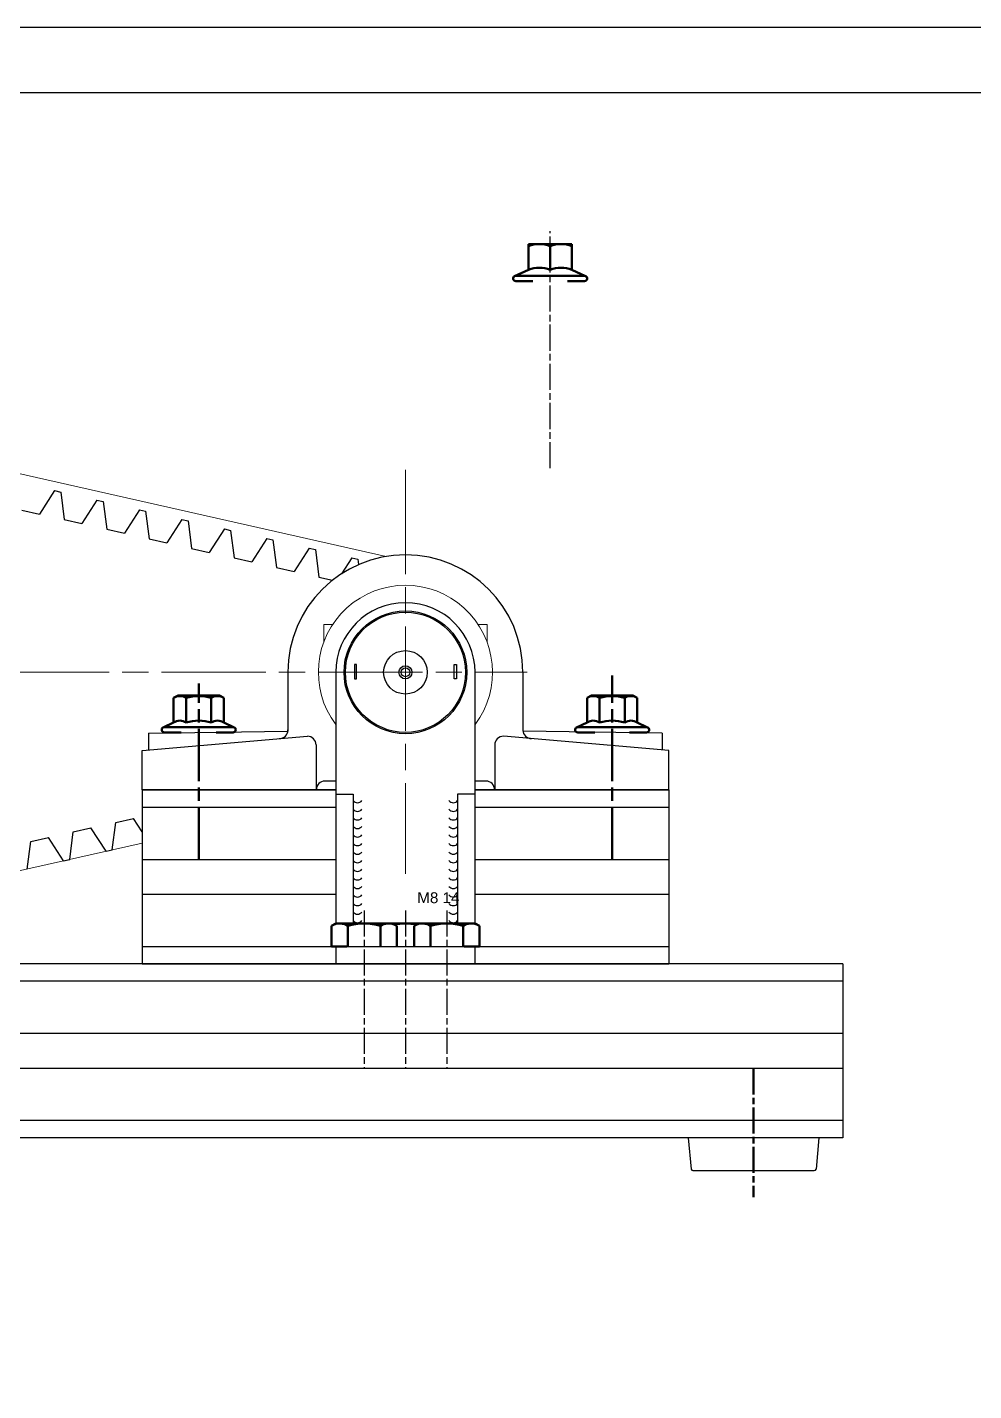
# Model space of a CAD drawing. Header units: millimetres. Extents: x 1269 to 5832, y 527 to 3540.
# Drawn here: x 2117.1 to 2334.6, y 1150.6 to 1463.9 of the extents above; entities that cross this region are included whole.
import ezdxf

# ---------------------------------------------------------------- set-up
doc = ezdxf.new("R2010")
doc.units = ezdxf.units.MM
for name, pattern in [('ACAD_ISO08W100', [36, 24, -3, 6, -3]), ('AM_ISO08W050', [18, 12, -1.5, 3, -1.5]), ('AM_ISO08W050x2', [9, 6, -0.75, 1.5, -0.75]), ('phl_thick', [0])]:
    doc.linetypes.add(name, pattern=pattern)
for name, color, linetype, lineweight in [('AM_0N', 7, 'Continuous', 50), ('AM_7', 7, 'AM_ISO08W050', 50), ('AM_7N', 4, 'AM_ISO08W050', 25)]:
    doc.layers.add(name, color=color, linetype=linetype, lineweight=lineweight)
doc.layers.add('Osie', color=7, linetype='ACAD_ISO08W100')
doc.layers.add('projection', color=7, linetype='Continuous')
doc.styles.get("Standard").update_dxf_attribs({"font": 'arial.ttf'})

msp = doc.modelspace()

# ---------------------------------------------------------------- linework, layer by layer
for p, q in [((1821.475, 1463.935), (3010.475, 1463.935)), ((2123.403, 1357.451), (2119.953, 1352.078)), ((2123.403, 1357.451), (2124.824, 1357.13)), ((2124.824, 1357.13), (2125.634, 1350.797)), ((2133.159, 1355.251), (2129.708, 1349.878)), ((2133.159, 1355.251), (2134.579, 1354.931)), ((2134.579, 1354.931), (2135.389, 1348.597)), ((2115.879, 1352.997), (2119.953, 1352.078)), ((2125.634, 1350.797), (2129.708, 1349.878)), ((2142.914, 1353.051), (2139.463, 1347.678)), ((2142.914, 1353.051), (2144.334, 1352.731)), ((2144.334, 1352.731), (2145.144, 1346.397)), ((2152.669, 1350.851), (2149.218, 1345.479)), ((2152.669, 1350.851), (2154.089, 1350.531)), ((2154.089, 1350.531), (2154.899, 1344.198)), ((2135.389, 1348.597), (2139.463, 1347.678)), ((2162.424, 1348.651), (2158.973, 1343.279)), ((2162.424, 1348.651), (2163.844, 1348.331)), ((2163.844, 1348.331), (2164.654, 1341.998)), ((2145.144, 1346.397), (2149.218, 1345.479)), ((2154.899, 1344.198), (2158.973, 1343.279)), ((2172.179, 1346.452), (2168.729, 1341.079)), ((2172.179, 1346.452), (2173.599, 1346.131)), ((2173.599, 1346.131), (2174.409, 1339.798)), ((2181.934, 1344.252), (2178.484, 1338.879)), ((2181.934, 1344.252), (2183.354, 1343.932)), ((2164.654, 1341.998), (2168.729, 1341.079)), ((2183.354, 1343.932), (2184.164, 1337.598)), ((2191.689, 1342.052), (2189.305, 1338.34)), ((2191.689, 1342.052), (2193.109, 1341.732)), ((2193.109, 1341.732), (2193.27, 1340.472)), ((2174.409, 1339.798), (2178.484, 1338.879)), ((2184.164, 1337.598), (2187.291, 1336.893)), ((2192.795, 1317.544, 66.5), (2192.295, 1317.54, 66.5)), ((2192.295, 1317.54, 66.5), (2192.332, 1314.223, 69.548)), ((2192.825, 1314.244, 66.5), (2192.795, 1317.544, 66.5)), ((2215.237, 1314.244, 66.5), (2215.267, 1317.544, 66.5)), ((2215.267, 1317.544, 66.5), (2215.767, 1317.54, 66.5)), ((2215.767, 1317.54, 66.5), (2215.73, 1314.223, 69.548)), ((2177.031, 1315.709), (2177.031, 1302.209)), ((2188.031, 1315.709), (2188.031, 1258.009)), ((2192.332, 1314.223, 69.548), (2192.825, 1314.244, 66.5)), ((2215.73, 1314.223, 69.548), (2215.237, 1314.244, 66.5)), ((2220.031, 1258.009), (2220.031, 1315.709)), ((2231.031, 1315.709), (2231.031, 1302.209)), ((2143.531, 1297.709), (2181.5, 1301.031)), ((2145.031, 1301.732), (2177.031, 1302.209)), ((2145.031, 1301.709), (2145.031, 1297.841)), ((2264.531, 1297.709), (2226.562, 1301.031)), ((2263.031, 1301.732), (2231.031, 1302.209)), ((2263.031, 1301.709), (2263.031, 1297.841)), ((2143.531, 1288.709), (2143.531, 1297.709)), ((2183.5, 1299.031), (2183.5, 1288.709)), ((2224.562, 1299.031), (2224.562, 1288.709)), ((2264.531, 1288.709), (2264.531, 1297.709)), ((2143.531, 1288.709), (2143.531, 1248.709)), ((2188.031, 1290.709), (2185.531, 1290.709)), ((2188.031, 1287.709), (2192.031, 1287.709)), ((2192.031, 1287.709), (2192.031, 1258.009)), ((2220.031, 1287.709), (2216.031, 1287.709)), ((2216.031, 1287.709), (2216.031, 1258.009)), ((2222.531, 1290.709), (2220.031, 1290.709)), ((2264.531, 1288.709), (2264.531, 1248.709)), ((2137.463, 1281.234), (2141.537, 1282.152)), ((2143.531, 1279.047), (2141.537, 1282.152)), ((2126.897, 1272.7), (2127.707, 1279.034)), ((2127.707, 1279.034), (2131.782, 1279.953)), ((2135.232, 1274.58), (2131.782, 1279.953)), ((2136.652, 1274.9), (2137.463, 1281.234)), ((2117.142, 1270.501), (2117.952, 1276.834)), ((2117.952, 1276.834), (2122.027, 1277.753)), ((2125.477, 1272.38), (2122.027, 1277.753)), ((2125.477, 1272.38), (2126.897, 1272.7)), ((2135.232, 1274.58), (2136.652, 1274.9)), ((2188.031, 1252.709), (2220.031, 1252.709)), ((2188.031, 1252.709), (2188.031, 1248.709)), ((2220.031, 1248.709), (2220.031, 1252.709)), ((2188.031, 1248.709), (2220.031, 1248.709)), ((2304.531, 1248.709), (2304.531, 1208.709)), ((2269.031, 1208.709), (2269.66, 1201.523)), ((2299.031, 1208.709), (2298.402, 1201.523)), ((2270.047, 1201.209), (2297.971, 1201.209))]:
    msp.add_line(p, q)
at = {"lineweight": 9}
for p, q in [((2047.223, 1376.68), (2199.579, 1342.34)), ((2093.981, 1265.278), (2143.531, 1276.446))]:
    msp.add_line(p, q, dxfattribs=at)
at = {"color": 7, "linetype": 'Continuous', "lineweight": 9}
for p, q in [((2187.374, 1326.709), (2185.281, 1326.709)), ((2185.281, 1326.709), (2185.281, 1322.536)), ((2222.781, 1326.709), (2220.722, 1326.729)), ((2222.781, 1326.709), (2222.8, 1322.618))]:
    msp.add_line(p, q, dxfattribs=at)
msp.add_lwpolyline([(1891.475, 1448.935), (2995.475, 1448.935), (2995.475, 637.935), (1891.475, 637.935)], close=True)
for radius in [14.1, 13.8, 5, 1.5, 1]:
    msp.add_circle((2204.031, 1315.709), radius)
for centre, radius, start, end in [((2204.031, 1315.709), 27, 0, 180), ((2204.031, 1315.709), 16, 0, 180), ((2175.031, 1302.465), 2, 270, 0), ((2181.5, 1299.031), 2, 0, 90), ((2226.562, 1299.031), 2, 90, 180), ((2233.031, 1302.465), 2, 180, 270), ((2185.531, 1288.709), 2, 90, 180), ((2222.531, 1288.709), 2, 0, 90), ((2270.069, 1201.632), 0.424, 194.91586, 273.01775), ((2297.993, 1201.632), 0.424, 266.98225, 345.08414)]:
    msp.add_arc(centre, radius, start, end)
msp.add_arc((2204.031, 1315.709), 20, 323.1301, 216.8699, dxfattribs=at)
at = {"color": 7, "linetype": 'Continuous'}
msp.add_arc((2204.031, 1315.709), 16, 0, 180, dxfattribs=at)
at = {"color": 0, "linetype": 'ByBlock', "lineweight": -2}
for centre in [(2193.031, 1286.977), (2215.031, 1286.977), (2193.031, 1285.007), (2193.031, 1283.037), (2215.031, 1285.007), (2215.031, 1283.037), (2193.031, 1281.067), (2193.031, 1279.098), (2215.031, 1281.067), (2215.031, 1279.098), (2193.031, 1277.128), (2215.031, 1277.128), (2193.031, 1275.158), (2193.031, 1273.189), (2215.031, 1275.158), (2215.031, 1273.189), (2193.031, 1271.219), (2215.031, 1271.219), (2193.031, 1269.249), (2193.031, 1267.28), (2215.031, 1269.249), (2215.031, 1267.28), (2193.031, 1265.31), (2215.031, 1265.31), (2193.031, 1263.34), (2193.031, 1261.37), (2215.031, 1263.34), (2215.031, 1261.37), (2193.031, 1259.401), (2215.031, 1259.401)]:
    msp.add_arc(centre, 1.251, 216.94291, 323.05709, dxfattribs=at)
at = {"layer": 'AM_0N'}
for p, q in [((2232.278, 1414.109), (2242.278, 1414.109)), ((2232.278, 1408.223), (2232.278, 1414.109)), ((2237.278, 1413.662), (2237.278, 1408.223)), ((2242.278, 1408.223), (2242.278, 1414.109)), ((2232.278, 1408.223), (2229.124, 1406.753)), ((2245.178, 1406.809), (2229.378, 1406.809)), ((2242.278, 1408.223), (2245.431, 1406.753)), ((2233.278, 1405.609), (2229.378, 1405.609)), ((2245.178, 1405.609), (2241.278, 1405.609)), ((2150.756, 1309.812), (2151.781, 1310.403)), ((2150.756, 1309.812), (2150.756, 1304.156)), ((2151.781, 1310.403), (2161.281, 1310.403)), ((2153.644, 1309.812), (2153.644, 1304.156)), ((2159.419, 1309.812), (2159.419, 1304.156)), ((2162.306, 1309.812), (2161.281, 1310.403)), ((2162.306, 1309.812), (2162.306, 1304.156)), ((2245.756, 1309.812), (2246.781, 1310.403)), ((2245.756, 1309.812), (2245.756, 1304.156)), ((2246.781, 1310.403), (2256.281, 1310.403)), ((2248.644, 1309.812), (2248.644, 1304.156)), ((2254.419, 1309.812), (2254.419, 1304.156)), ((2257.306, 1309.812), (2256.281, 1310.403)), ((2257.306, 1309.812), (2257.306, 1304.156)), ((2150.756, 1304.156), (2148.377, 1303.047)), ((2162.306, 1304.156), (2164.685, 1303.047)), ((2245.756, 1304.156), (2243.377, 1303.047)), ((2257.306, 1304.156), (2259.685, 1303.047)), ((2164.431, 1303.103), (2148.631, 1303.103)), ((2152.531, 1301.903), (2148.631, 1301.903)), ((2164.431, 1301.903), (2160.531, 1301.903)), ((2259.431, 1303.103), (2243.631, 1303.103)), ((2247.531, 1301.903), (2243.631, 1301.903)), ((2259.431, 1301.903), (2255.531, 1301.903)), ((2187.024, 1257.428), (2188.031, 1258.009)), ((2187.024, 1257.428), (2187.024, 1252.709)), ((2188.031, 1258.009), (2201.031, 1258.009)), ((2190.776, 1257.428), (2190.776, 1252.709)), ((2197.531, 1258.009), (2210.531, 1258.009)), ((2198.286, 1257.428), (2198.286, 1252.709)), ((2202.039, 1257.428), (2201.031, 1258.009)), ((2202.039, 1257.428), (2202.039, 1252.709)), ((2206.024, 1257.428), (2207.031, 1258.009)), ((2206.024, 1257.428), (2206.024, 1252.709)), ((2207.031, 1258.009), (2220.031, 1258.009)), ((2209.776, 1257.428), (2209.776, 1252.709)), ((2217.286, 1257.428), (2217.286, 1252.709)), ((2221.039, 1257.428), (2220.031, 1258.009)), ((2221.039, 1257.428), (2221.039, 1252.709)), ((2190.531, 1252.709), (2187.024, 1252.709)), ((2221.039, 1252.709), (2217.531, 1252.709))]:
    msp.add_line(p, q, dxfattribs=at)
for centre, radius, start, end in [((2234.778, 1406.901), 7.208, 69.70545, 110.29455), ((2239.778, 1406.901), 7.208, 69.70545, 110.29455), ((2234.778, 1401.463), 7.208, 69.70545, 110.29455), ((2239.778, 1401.463), 7.208, 69.70545, 110.29455), ((2229.378, 1406.209), 0.6, 115, 270), ((2245.178, 1406.209), 0.6, 270, 65), ((2152.2, 1307.706), 2.553, 55.56153, 115.56153), ((2156.531, 1300.718), 9.541, 72.38303, 107.61697), ((2160.862, 1307.706), 2.553, 64.43847, 124.43847), ((2247.2, 1307.706), 2.553, 55.56153, 115.56153), ((2251.531, 1300.718), 9.541, 72.38303, 107.61697), ((2255.862, 1307.706), 2.553, 64.43847, 124.43847), ((2152.2, 1302.051), 2.553, 55.56153, 124.43847), ((2156.531, 1295.063), 9.541, 72.38303, 107.61697), ((2160.862, 1302.051), 2.553, 55.56153, 124.43847), ((2247.2, 1302.051), 2.553, 55.56153, 124.43847), ((2251.531, 1295.063), 9.541, 72.38303, 107.61697), ((2255.862, 1302.051), 2.553, 55.56153, 124.43847), ((2148.631, 1302.503), 0.6, 115, 270), ((2164.431, 1302.503), 0.6, 270, 65), ((2243.631, 1302.503), 0.6, 115, 270), ((2259.431, 1302.503), 0.6, 270, 65), ((2188.9, 1254.692), 3.317, 55.55313, 115.55313), ((2194.531, 1245.6), 12.409, 72.38753, 107.61247), ((2200.162, 1254.692), 3.317, 64.44687, 124.44687), ((2204.031, 1245.6), 12.409, 78.1717, 101.8283), ((2207.9, 1254.692), 3.317, 55.55313, 115.55313), ((2213.531, 1245.6), 12.409, 72.38753, 107.61247), ((2219.162, 1254.692), 3.317, 64.44687, 124.44687)]:
    msp.add_arc(centre, radius, start, end, dxfattribs=at)
at = {"layer": 'AM_7'}
for p, q in [((2156.531, 1272.709), (2156.531, 1313.128)), ((2251.531, 1272.709), (2251.531, 1314.972))]:
    msp.add_line(p, q, dxfattribs=at)
at = {"layer": 'AM_7', "linetype": 'AM_ISO08W050x2'}
msp.add_line((2284.031, 1224.709), (2284.031, 1195.082), dxfattribs=at)
at = {"layer": 'AM_7N', "linetype": 'AM_ISO08W050x2'}
for p, q in [((2237.278, 1362.609), (2237.278, 1417.109)), ((2194.531, 1261.009), (2194.531, 1224.709)), ((2204.031, 1261.009), (2204.031, 1224.709)), ((2213.531, 1261.009), (2213.531, 1224.709))]:
    msp.add_line(p, q, dxfattribs=at)
at = {"layer": 'Osie', "linetype": 'ACAD_ISO08W100', "lineweight": 9}
for p, q in [((2204.031, 1362.252), (2204.031, 1269.404)), ((1967.981, 1315.709), (2232.031, 1315.709))]:
    msp.add_line(p, q, dxfattribs=at)
at = {"layer": 'projection', "color": 7, "linetype": 'phl_thick'}
for p, q in [((2143.531, 1288.709), (2188.031, 1288.709)), ((2188.031, 1288.709), (2143.531, 1288.709)), ((2264.531, 1288.709), (2220.031, 1288.709)), ((2220.031, 1288.709), (2264.531, 1288.709)), ((2143.531, 1284.709), (2188.031, 1284.709)), ((2220.031, 1284.709), (2264.531, 1284.709)), ((2143.531, 1272.709), (2188.031, 1272.709)), ((2220.031, 1272.709), (2264.531, 1272.709)), ((2143.531, 1264.709), (2188.031, 1264.709)), ((2220.031, 1264.709), (2264.531, 1264.709)), ((2143.531, 1252.709), (2264.531, 1252.709)), ((2304.531, 1248.709), (1932.985, 1248.709)), ((2143.531, 1248.709), (2264.531, 1248.709)), ((2304.531, 1244.709), (1932.985, 1244.709)), ((2304.531, 1232.709), (1932.985, 1232.709)), ((2304.531, 1224.709), (1932.985, 1224.709)), ((2304.531, 1212.709), (1932.985, 1212.709)), ((2304.531, 1208.709), (1932.985, 1208.709))]:
    msp.add_line(p, q, dxfattribs=at)

# ---------------------------------------------------------------- texts
at = {"insert": (2206.748, 1265.165), "char_height": 2.5, "attachment_point": 1}
msp.add_mtext_dynamic_manual_height_columns('M8 14', width=11.23102, gutter_width=12.5, heights=[0], dxfattribs=at)

doc.saveas('drawing.dxf')
